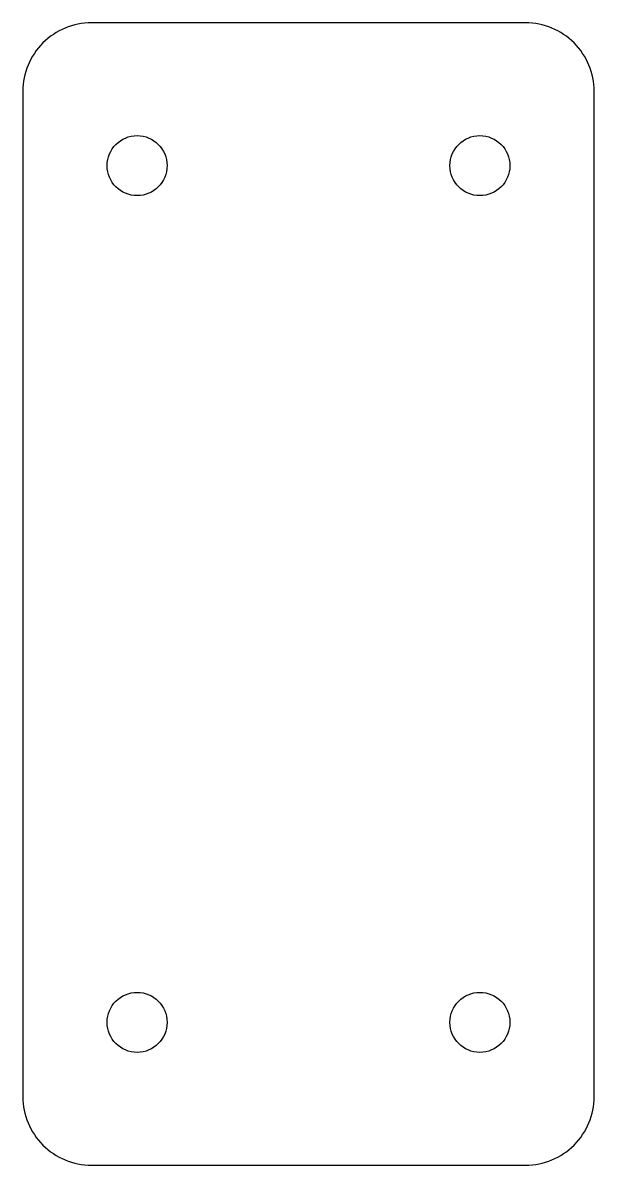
# Model space of a CAD drawing. Extents: x -50 to 50, y -100 to 100.
import ezdxf

# ---------------------------------------------------------------- set-up
doc = ezdxf.new("R2010")
doc.units = 0

msp = doc.modelspace()

# ---------------------------------------------------------------- linework, layer by layer
at = {"layer": '1'}
msp.add_lwpolyline([(50, 88, 0.414214), (38, 100), (-38, 100, 0.414214), (-50, 88), (-50, -88, 0.414214), (-38, -100), (38, -100, 0.414214), (50, -88)], format="xyb", close=True, dxfattribs=at)
for centre in [(-30, 75), (30, 75), (-30, -75), (30, -75)]:
    msp.add_circle(centre, 5.25, dxfattribs=at)

doc.saveas('drawing.dxf')
